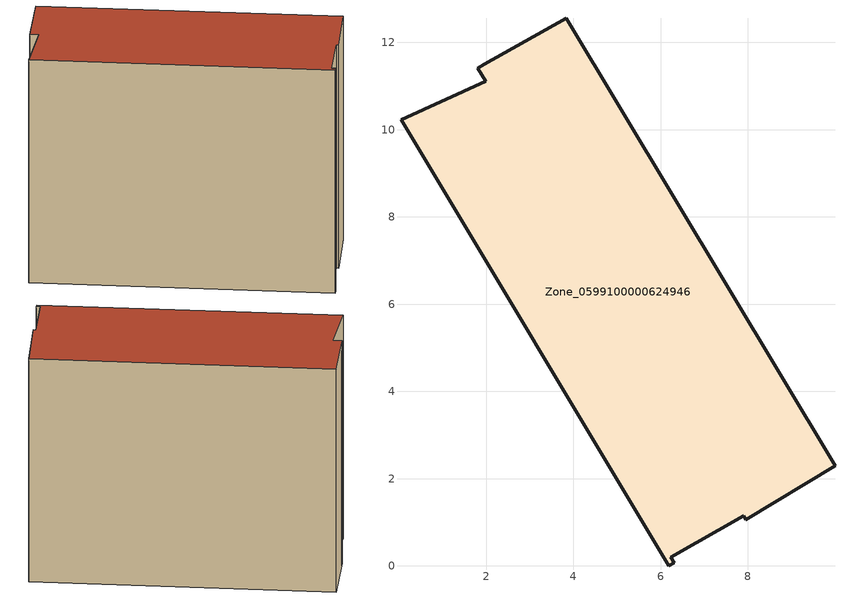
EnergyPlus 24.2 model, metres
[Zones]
Zone_0599100000624946
 floor ground (C_G): 3.84,12.56 10,2.29 7.95,1.06 7.9,1.15 6.23,0.2 6.31,0.07 6.19,0 0.06,10.23 1.98,11.11 1.8,11.41 1.96,11.5 z0
 wall outside (C_F): 1.96,11.5 1.8,11.41 1.98,11.11 0.06,10.23 6.19,0 6.31,0.07 6.23,0.2 7.9,1.15 7.95,1.06 10,2.29 3.84,12.56 1.96,11.5 z0:9.82
 roof outside (C_R): 1.98,11.11 0.06,10.23 6.19,0 6.31,0.07 6.23,0.2 7.9,1.15 7.95,1.06 10,2.29 3.84,12.56 1.96,11.5 1.8,11.41 z9.82
[BUILDING]
Pand.0599100000624946: North Axis=0; Terrain=City; Loads Convergence Tolerance Value=0.04; Temperature Convergence Tolerance Value=0.4; Solar Distribution=FullExterior; Maximum Number of Warmup Days=25; Minimum Number of Warmup Days=1
[Site:Location]
Rotterdam.The.Hague.AP_ZH_NLD Design_Conditions: Latitude=51.96; Longitude=4.45; Time Zone=1; Elevation=-4.5
[SITE:GROUNDTEMPERATURE:BUILDINGSURFACE]
18, 18, 18, 18, 18, 18, 18, 18, 18, 18, 18, 18
[MATERIAL] Thermal Absorptance=0.9; Solar Absorptance=0.7; Visible Absorptance=0.7
Name | Roughness | Thickness | Conductivity | Density | Specific Heat
G.TI.1946 | MediumSmooth | 0.15 | 1 | 540 | 1210
F.TI.1946 | Rough | 0.3 | 0.857143 | 1920 | 840
R.TI.1946 | MediumRough | 0.2 | 0.1 | 1500 | 1000
[CONSTRUCTION]
C_G: G.TI.1946
C_F: F.TI.1946
C_R: R.TI.1946
[ZONE]
Zone_0599100000624946: Type=1; Multiplier=1; Ceiling Height=Autocalculate; Volume=Autocalculate; Floor Area=autocalculate; Part of Total Floor Area=Yes
[ZONEINFILTRATION:DESIGNFLOWRATE]
Infil_Zone_0599100000624946: Zone or ZoneList or Space or SpaceList=Zone_0599100000624946; Schedule=AlwaysOn; Design Flow Rate Calculation Method=Flow/Area; Flow Rate per Floor Area=0.003; Constant Term Coefficient=1; Temperature Term Coefficient=0; Velocity Term Coefficient=0; Velocity Squared Term Coefficient=0
[HVACTEMPLATE:ZONE:IDEALLOADSAIRSYSTEM]
Zone_0599100000624946: Maximum Heating Supply Air Temperature=50; Minimum Cooling Supply Air Temperature=13; Maximum Heating Supply Air Humidity Ratio=0.0156; Minimum Cooling Supply Air Humidity Ratio=0.0077; Heating Limit=NoLimit; Cooling Limit=NoLimit; Dehumidification Control Type=ConstantSensibleHeatRatio; Cooling Sensible Heat Ratio=0.7; Dehumidification Setpoint=60; Humidification Control Type=None; Humidification Setpoint=30; Outdoor Air Method=None; Outdoor Air Flow Rate per Person=0.00944; Outdoor Air Flow Rate per Zone Floor Area=0; Outdoor Air Flow Rate per Zone=0; Demand Controlled Ventilation Type=None; Outdoor Air Economizer Type=NoEconomizer; Heat Recovery Type=None; Sensible Heat Recovery Effectiveness=0.7; Latent Heat Recovery Effectiveness=0.65
[ZONECONTROL:THERMOSTAT]
ThermostatControl_Zone_0599100000624946: Zone or ZoneList=Zone_0599100000624946; Control Type Schedule=DualSetpointControlType; Control 1=Thermostat_Zone_0599100000624946; Temperature Difference Between Cutout And Setpoint=0
[THERMOSTATSETPOINT:DUALSETPOINT]
Thermostat_Zone_0599100000624946: Heating Setpoint Temperature Schedule=HeatingSetpoint_Zone_0599100000624946; Cooling Setpoint Temperature Schedule=CoolingSetpoint_Zone_0599100000624946
[SCHEDULE:COMPACT]
HeatingSetpoint_Zone_0599100000624946: Through: 12/31, For: AllDays, Until: 24:00, 21
CoolingSetpoint_Zone_0599100000624946: Through: 12/31, For: AllDays, Until: 24:00, 24
DualSetpointControlType: Through: 12/31, For: AllDays, Until: 24:00, 4
AlwaysOn: Through: 12/31, For: AllDays, Until: 24:00, 1
